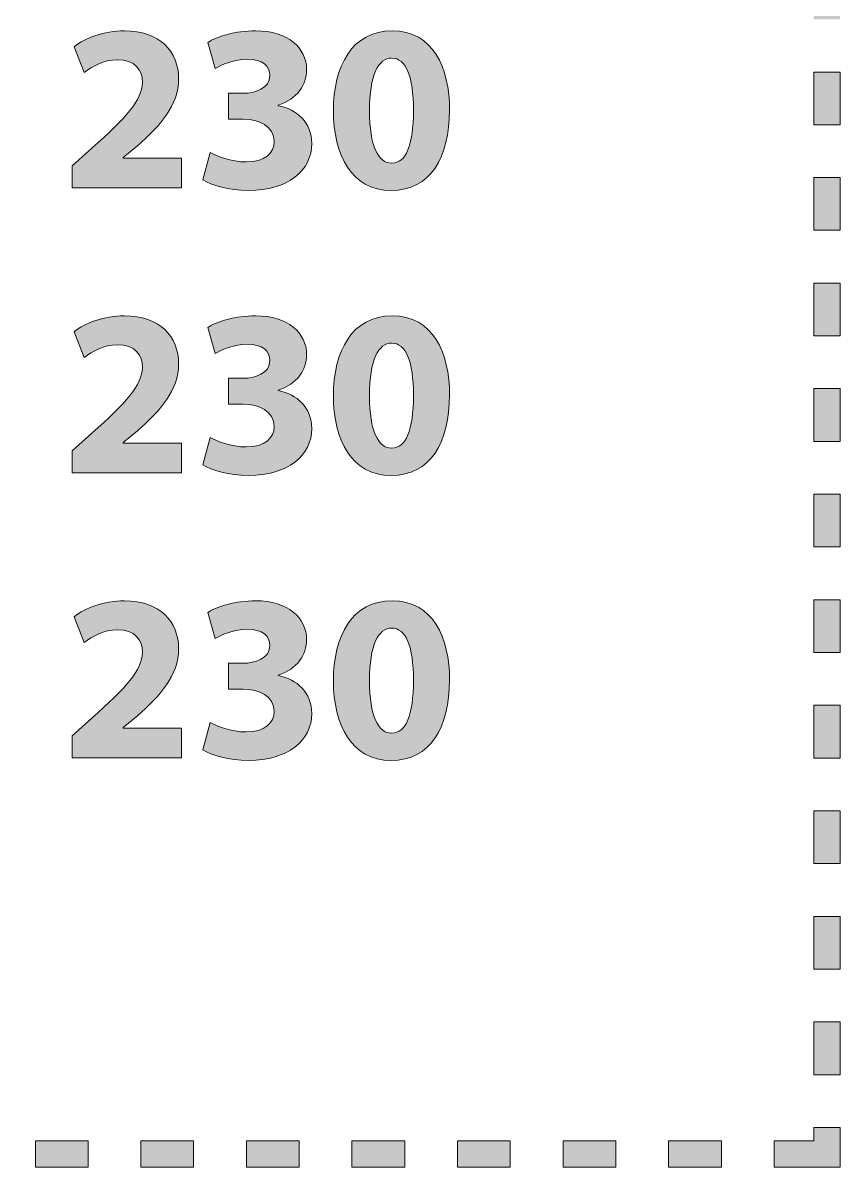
# Model space of a CAD drawing. Header units: inches. Extents: x 0 to 395, y 0 to 191.
# Drawn here: x 298.62 to 320.47, y -0.21 to 30.39 of the extents above; entities that cross this region are included whole.
import ezdxf

# ---------------------------------------------------------------- set-up
doc = ezdxf.new("R2010")
doc.units = ezdxf.units.IN
doc.header["$MEASUREMENT"] = 0
doc.layers.add('Template', color=7, linetype='Continuous')

# ---------------------------------------------------------------- blocks, each defined once
blk = doc.blocks.new('block 30')
at = {"layer": 'Template', "true_color": 0xf6921e}
h = blk.add_hatch(color=30, dxfattribs=at)
h.dxf.hatch_style = 2
edge = h.paths.add_edge_path()
edge.add_spline(control_points=[(299.934, 25.978), (299.934, 25.978), (299.934, 26.562), (299.934, 26.562), (299.934, 26.562), (300.461, 27.038), (300.461, 27.038), (301.37, 27.852), (301.808, 28.315), (301.814, 28.798), (301.814, 29.134), (301.617, 29.401), (301.141, 29.401), (300.785, 29.401), (300.474, 29.224), (300.258, 29.065), (300.258, 29.065), (299.985, 29.751), (299.985, 29.751), (300.29, 29.986), (300.779, 30.176), (301.331, 30.176), (302.272, 30.176), (302.78, 29.63), (302.78, 28.887), (302.78, 28.188), (302.284, 27.636), (301.681, 27.102), (301.681, 27.102), (301.3, 26.785), (301.3, 26.785), (301.3, 26.785), (301.3, 26.772), (301.3, 26.772), (301.3, 26.772), (302.862, 26.772), (302.862, 26.772), (302.862, 26.772), (302.862, 25.978), (302.862, 25.978), (302.862, 25.978), (299.934, 25.978), (299.934, 25.978)], knot_values=[0, 0, 0, 0, 1, 1, 1, 2, 2, 2, 3, 3, 3, 4, 4, 4, 5, 5, 5, 6, 6, 6, 7, 7, 7, 8, 8, 8, 9, 9, 9, 10, 10, 10, 11, 11, 11, 12, 12, 12, 13, 13, 13, 14, 14, 14, 14], degree=3, periodic=1)
h = blk.add_hatch(color=30, dxfattribs=at)
h.dxf.hatch_style = 2
edge = h.paths.add_edge_path()
edge.add_spline(control_points=[(303.623, 26.924), (303.795, 26.829), (304.189, 26.67), (304.583, 26.67), (305.085, 26.67), (305.338, 26.911), (305.338, 27.216), (305.338, 27.629), (304.932, 27.813), (304.506, 27.813), (304.506, 27.813), (304.113, 27.813), (304.113, 27.813), (304.113, 27.813), (304.113, 28.506), (304.113, 28.506), (304.113, 28.506), (304.494, 28.506), (304.494, 28.506), (304.818, 28.506), (305.224, 28.633), (305.224, 28.982), (305.224, 29.23), (305.027, 29.414), (304.614, 29.414), (304.278, 29.414), (303.922, 29.268), (303.757, 29.167), (303.757, 29.167), (303.56, 29.865), (303.56, 29.865), (303.808, 30.024), (304.297, 30.176), (304.837, 30.176), (305.713, 30.176), (306.202, 29.713), (306.202, 29.147), (306.202, 28.709), (305.955, 28.36), (305.447, 28.188), (305.447, 28.188), (305.447, 28.175), (305.447, 28.175), (305.942, 28.086), (306.342, 27.712), (306.342, 27.166), (306.342, 26.441), (305.701, 25.908), (304.653, 25.908), (304.119, 25.908), (303.668, 26.048), (303.427, 26.194), (303.427, 26.194), (303.623, 26.924), (303.623, 26.924)], knot_values=[0, 0, 0, 0, 1, 1, 1, 2, 2, 2, 3, 3, 3, 4, 4, 4, 5, 5, 5, 6, 6, 6, 7, 7, 7, 8, 8, 8, 9, 9, 9, 10, 10, 10, 11, 11, 11, 12, 12, 12, 13, 13, 13, 14, 14, 14, 15, 15, 15, 16, 16, 16, 17, 17, 17, 18, 18, 18, 18], degree=3, periodic=1)
h = blk.add_hatch(color=30, dxfattribs=at)
h.dxf.hatch_style = 2
edge = h.paths.add_edge_path()
edge.add_spline(control_points=[(310.025, 28.061), (310.025, 26.791), (309.511, 25.908), (308.463, 25.908), (307.396, 25.908), (306.926, 26.867), (306.919, 28.036), (306.919, 29.236), (307.421, 30.176), (308.488, 30.176), (309.587, 30.176), (310.025, 29.192), (310.025, 28.061)], knot_values=[0, 0, 0, 0, 1, 1, 1, 2, 2, 2, 3, 3, 3, 4, 4, 4, 4], degree=3, periodic=1)
edge = h.paths.add_edge_path()
edge.add_spline(control_points=[(307.885, 28.036), (307.885, 27.089), (308.113, 26.638), (308.482, 26.638), (308.857, 26.638), (309.06, 27.108), (309.06, 28.049), (309.06, 28.963), (308.863, 29.446), (308.476, 29.446), (308.126, 29.446), (307.885, 29.001), (307.885, 28.036)], knot_values=[0, 0, 0, 0, 1, 1, 1, 2, 2, 2, 3, 3, 3, 4, 4, 4, 4], degree=3, periodic=1)
h = blk.add_hatch(color=30, dxfattribs=at)
h.dxf.hatch_style = 2
edge = h.paths.add_edge_path()
edge.add_spline(control_points=[(299.934, 18.358), (299.934, 18.358), (299.934, 18.942), (299.934, 18.942), (299.934, 18.942), (300.461, 19.419), (300.461, 19.419), (301.37, 20.232), (301.808, 20.695), (301.814, 21.178), (301.814, 21.515), (301.617, 21.782), (301.141, 21.782), (300.785, 21.782), (300.474, 21.604), (300.258, 21.445), (300.258, 21.445), (299.985, 22.131), (299.985, 22.131), (300.29, 22.366), (300.779, 22.556), (301.331, 22.556), (302.272, 22.556), (302.78, 22.01), (302.78, 21.267), (302.78, 20.568), (302.284, 20.016), (301.681, 19.482), (301.681, 19.482), (301.3, 19.165), (301.3, 19.165), (301.3, 19.165), (301.3, 19.152), (301.3, 19.152), (301.3, 19.152), (302.862, 19.152), (302.862, 19.152), (302.862, 19.152), (302.862, 18.358), (302.862, 18.358), (302.862, 18.358), (299.934, 18.358), (299.934, 18.358)], knot_values=[0, 0, 0, 0, 1, 1, 1, 2, 2, 2, 3, 3, 3, 4, 4, 4, 5, 5, 5, 6, 6, 6, 7, 7, 7, 8, 8, 8, 9, 9, 9, 10, 10, 10, 11, 11, 11, 12, 12, 12, 13, 13, 13, 14, 14, 14, 14], degree=3, periodic=1)
h = blk.add_hatch(color=30, dxfattribs=at)
h.dxf.hatch_style = 2
edge = h.paths.add_edge_path()
edge.add_spline(control_points=[(303.623, 19.304), (303.795, 19.209), (304.189, 19.05), (304.583, 19.05), (305.085, 19.05), (305.338, 19.292), (305.338, 19.596), (305.338, 20.009), (304.932, 20.193), (304.506, 20.193), (304.506, 20.193), (304.113, 20.193), (304.113, 20.193), (304.113, 20.193), (304.113, 20.886), (304.113, 20.886), (304.113, 20.886), (304.494, 20.886), (304.494, 20.886), (304.818, 20.886), (305.224, 21.013), (305.224, 21.362), (305.224, 21.61), (305.027, 21.794), (304.614, 21.794), (304.278, 21.794), (303.922, 21.648), (303.757, 21.547), (303.757, 21.547), (303.56, 22.245), (303.56, 22.245), (303.808, 22.404), (304.297, 22.556), (304.837, 22.556), (305.713, 22.556), (306.202, 22.093), (306.202, 21.527), (306.202, 21.089), (305.955, 20.74), (305.447, 20.568), (305.447, 20.568), (305.447, 20.556), (305.447, 20.556), (305.942, 20.467), (306.342, 20.092), (306.342, 19.546), (306.342, 18.822), (305.701, 18.288), (304.653, 18.288), (304.119, 18.288), (303.668, 18.428), (303.427, 18.574), (303.427, 18.574), (303.623, 19.304), (303.623, 19.304)], knot_values=[0, 0, 0, 0, 1, 1, 1, 2, 2, 2, 3, 3, 3, 4, 4, 4, 5, 5, 5, 6, 6, 6, 7, 7, 7, 8, 8, 8, 9, 9, 9, 10, 10, 10, 11, 11, 11, 12, 12, 12, 13, 13, 13, 14, 14, 14, 15, 15, 15, 16, 16, 16, 17, 17, 17, 18, 18, 18, 18], degree=3, periodic=1)
h = blk.add_hatch(color=30, dxfattribs=at)
h.dxf.hatch_style = 2
edge = h.paths.add_edge_path()
edge.add_spline(control_points=[(310.025, 20.441), (310.025, 19.171), (309.511, 18.288), (308.463, 18.288), (307.396, 18.288), (306.926, 19.247), (306.919, 20.416), (306.919, 21.616), (307.421, 22.556), (308.488, 22.556), (309.587, 22.556), (310.025, 21.572), (310.025, 20.441)], knot_values=[0, 0, 0, 0, 1, 1, 1, 2, 2, 2, 3, 3, 3, 4, 4, 4, 4], degree=3, periodic=1)
edge = h.paths.add_edge_path()
edge.add_spline(control_points=[(307.885, 20.416), (307.885, 19.47), (308.113, 19.018), (308.482, 19.018), (308.857, 19.018), (309.06, 19.489), (309.06, 20.429), (309.06, 21.343), (308.863, 21.826), (308.476, 21.826), (308.126, 21.826), (307.885, 21.381), (307.885, 20.416)], knot_values=[0, 0, 0, 0, 1, 1, 1, 2, 2, 2, 3, 3, 3, 4, 4, 4, 4], degree=3, periodic=1)
h = blk.add_hatch(color=30, dxfattribs=at)
h.dxf.hatch_style = 2
edge = h.paths.add_edge_path()
edge.add_spline(control_points=[(299.934, 10.738), (299.934, 10.738), (299.934, 11.322), (299.934, 11.322), (299.934, 11.322), (300.461, 11.799), (300.461, 11.799), (301.37, 12.612), (301.808, 13.076), (301.814, 13.558), (301.814, 13.895), (301.617, 14.162), (301.141, 14.162), (300.785, 14.162), (300.474, 13.984), (300.258, 13.825), (300.258, 13.825), (299.985, 14.511), (299.985, 14.511), (300.29, 14.746), (300.779, 14.937), (301.331, 14.937), (302.272, 14.937), (302.78, 14.391), (302.78, 13.647), (302.78, 12.948), (302.284, 12.396), (301.681, 11.862), (301.681, 11.862), (301.3, 11.545), (301.3, 11.545), (301.3, 11.545), (301.3, 11.532), (301.3, 11.532), (301.3, 11.532), (302.862, 11.532), (302.862, 11.532), (302.862, 11.532), (302.862, 10.738), (302.862, 10.738), (302.862, 10.738), (299.934, 10.738), (299.934, 10.738)], knot_values=[0, 0, 0, 0, 1, 1, 1, 2, 2, 2, 3, 3, 3, 4, 4, 4, 5, 5, 5, 6, 6, 6, 7, 7, 7, 8, 8, 8, 9, 9, 9, 10, 10, 10, 11, 11, 11, 12, 12, 12, 13, 13, 13, 14, 14, 14, 14], degree=3, periodic=1)
h = blk.add_hatch(color=30, dxfattribs=at)
h.dxf.hatch_style = 2
edge = h.paths.add_edge_path()
edge.add_spline(control_points=[(303.623, 11.684), (303.795, 11.589), (304.189, 11.43), (304.583, 11.43), (305.085, 11.43), (305.338, 11.672), (305.338, 11.977), (305.338, 12.39), (304.932, 12.574), (304.506, 12.574), (304.506, 12.574), (304.113, 12.574), (304.113, 12.574), (304.113, 12.574), (304.113, 13.266), (304.113, 13.266), (304.113, 13.266), (304.494, 13.266), (304.494, 13.266), (304.818, 13.266), (305.224, 13.393), (305.224, 13.742), (305.224, 13.99), (305.027, 14.175), (304.614, 14.175), (304.278, 14.175), (303.922, 14.028), (303.757, 13.927), (303.757, 13.927), (303.56, 14.625), (303.56, 14.625), (303.808, 14.784), (304.297, 14.937), (304.837, 14.937), (305.713, 14.937), (306.202, 14.473), (306.202, 13.908), (306.202, 13.469), (305.955, 13.12), (305.447, 12.948), (305.447, 12.948), (305.447, 12.936), (305.447, 12.936), (305.942, 12.847), (306.342, 12.472), (306.342, 11.926), (306.342, 11.202), (305.701, 10.668), (304.653, 10.668), (304.119, 10.668), (303.668, 10.808), (303.427, 10.954), (303.427, 10.954), (303.623, 11.684), (303.623, 11.684)], knot_values=[0, 0, 0, 0, 1, 1, 1, 2, 2, 2, 3, 3, 3, 4, 4, 4, 5, 5, 5, 6, 6, 6, 7, 7, 7, 8, 8, 8, 9, 9, 9, 10, 10, 10, 11, 11, 11, 12, 12, 12, 13, 13, 13, 14, 14, 14, 15, 15, 15, 16, 16, 16, 17, 17, 17, 18, 18, 18, 18], degree=3, periodic=1)
h = blk.add_hatch(color=30, dxfattribs=at)
h.dxf.hatch_style = 2
edge = h.paths.add_edge_path()
edge.add_spline(control_points=[(310.025, 12.821), (310.025, 11.551), (309.511, 10.668), (308.463, 10.668), (307.396, 10.668), (306.926, 11.627), (306.919, 12.796), (306.919, 13.996), (307.421, 14.937), (308.488, 14.937), (309.587, 14.937), (310.025, 13.952), (310.025, 12.821)], knot_values=[0, 0, 0, 0, 1, 1, 1, 2, 2, 2, 3, 3, 3, 4, 4, 4, 4], degree=3, periodic=1)
edge = h.paths.add_edge_path()
edge.add_spline(control_points=[(307.885, 12.796), (307.885, 11.85), (308.113, 11.398), (308.482, 11.398), (308.857, 11.398), (309.06, 11.869), (309.06, 12.809), (309.06, 13.724), (308.863, 14.206), (308.476, 14.206), (308.126, 14.206), (307.885, 13.761), (307.885, 12.796)], knot_values=[0, 0, 0, 0, 1, 1, 1, 2, 2, 2, 3, 3, 3, 4, 4, 4, 4], degree=3, periodic=1)
at = {"layer": 'Template', "lineweight": 0}
for points, knots in [([(299.934, 25.978), (299.934, 25.978), (299.934, 26.562), (299.934, 26.562), (299.934, 26.562), (300.461, 27.038), (300.461, 27.038), (301.37, 27.852), (301.808, 28.315), (301.814, 28.798), (301.814, 29.134), (301.617, 29.401), (301.141, 29.401), (300.785, 29.401), (300.474, 29.224), (300.258, 29.065), (300.258, 29.065), (299.985, 29.751), (299.985, 29.751), (300.29, 29.986), (300.779, 30.176), (301.331, 30.176), (302.272, 30.176), (302.78, 29.63), (302.78, 28.887), (302.78, 28.188), (302.284, 27.636), (301.681, 27.102), (301.681, 27.102), (301.3, 26.785), (301.3, 26.785), (301.3, 26.785), (301.3, 26.772), (301.3, 26.772), (301.3, 26.772), (302.862, 26.772), (302.862, 26.772), (302.862, 26.772), (302.862, 25.978), (302.862, 25.978), (302.862, 25.978), (299.934, 25.978), (299.934, 25.978)], [0, 0, 0, 0, 1, 1, 1, 2, 2, 2, 3, 3, 3, 4, 4, 4, 5, 5, 5, 6, 6, 6, 7, 7, 7, 8, 8, 8, 9, 9, 9, 10, 10, 10, 11, 11, 11, 12, 12, 12, 13, 13, 13, 14, 14, 14, 14]), ([(303.623, 26.924), (303.795, 26.829), (304.189, 26.67), (304.583, 26.67), (305.085, 26.67), (305.338, 26.911), (305.338, 27.216), (305.338, 27.629), (304.932, 27.813), (304.506, 27.813), (304.506, 27.813), (304.113, 27.813), (304.113, 27.813), (304.113, 27.813), (304.113, 28.506), (304.113, 28.506), (304.113, 28.506), (304.494, 28.506), (304.494, 28.506), (304.818, 28.506), (305.224, 28.633), (305.224, 28.982), (305.224, 29.23), (305.027, 29.414), (304.614, 29.414), (304.278, 29.414), (303.922, 29.268), (303.757, 29.167), (303.757, 29.167), (303.56, 29.865), (303.56, 29.865), (303.808, 30.024), (304.297, 30.176), (304.837, 30.176), (305.713, 30.176), (306.202, 29.713), (306.202, 29.147), (306.202, 28.709), (305.955, 28.36), (305.447, 28.188), (305.447, 28.188), (305.447, 28.175), (305.447, 28.175), (305.942, 28.086), (306.342, 27.712), (306.342, 27.166), (306.342, 26.441), (305.701, 25.908), (304.653, 25.908), (304.119, 25.908), (303.668, 26.048), (303.427, 26.194), (303.427, 26.194), (303.623, 26.924), (303.623, 26.924)], [0, 0, 0, 0, 1, 1, 1, 2, 2, 2, 3, 3, 3, 4, 4, 4, 5, 5, 5, 6, 6, 6, 7, 7, 7, 8, 8, 8, 9, 9, 9, 10, 10, 10, 11, 11, 11, 12, 12, 12, 13, 13, 13, 14, 14, 14, 15, 15, 15, 16, 16, 16, 17, 17, 17, 18, 18, 18, 18]), ([(310.025, 28.061), (310.025, 26.791), (309.511, 25.908), (308.463, 25.908), (307.396, 25.908), (306.926, 26.867), (306.919, 28.036), (306.919, 29.236), (307.421, 30.176), (308.488, 30.176), (309.587, 30.176), (310.025, 29.192), (310.025, 28.061)], [0, 0, 0, 0, 1, 1, 1, 2, 2, 2, 3, 3, 3, 4, 4, 4, 4]), ([(307.885, 28.036), (307.885, 27.089), (308.113, 26.638), (308.482, 26.638), (308.857, 26.638), (309.06, 27.108), (309.06, 28.049), (309.06, 28.963), (308.863, 29.446), (308.476, 29.446), (308.126, 29.446), (307.885, 29.001), (307.885, 28.036)], [0, 0, 0, 0, 1, 1, 1, 2, 2, 2, 3, 3, 3, 4, 4, 4, 4]), ([(299.934, 18.358), (299.934, 18.358), (299.934, 18.942), (299.934, 18.942), (299.934, 18.942), (300.461, 19.419), (300.461, 19.419), (301.37, 20.232), (301.808, 20.695), (301.814, 21.178), (301.814, 21.515), (301.617, 21.782), (301.141, 21.782), (300.785, 21.782), (300.474, 21.604), (300.258, 21.445), (300.258, 21.445), (299.985, 22.131), (299.985, 22.131), (300.29, 22.366), (300.779, 22.556), (301.331, 22.556), (302.272, 22.556), (302.78, 22.01), (302.78, 21.267), (302.78, 20.568), (302.284, 20.016), (301.681, 19.482), (301.681, 19.482), (301.3, 19.165), (301.3, 19.165), (301.3, 19.165), (301.3, 19.152), (301.3, 19.152), (301.3, 19.152), (302.862, 19.152), (302.862, 19.152), (302.862, 19.152), (302.862, 18.358), (302.862, 18.358), (302.862, 18.358), (299.934, 18.358), (299.934, 18.358)], [0, 0, 0, 0, 1, 1, 1, 2, 2, 2, 3, 3, 3, 4, 4, 4, 5, 5, 5, 6, 6, 6, 7, 7, 7, 8, 8, 8, 9, 9, 9, 10, 10, 10, 11, 11, 11, 12, 12, 12, 13, 13, 13, 14, 14, 14, 14]), ([(303.623, 19.304), (303.795, 19.209), (304.189, 19.05), (304.583, 19.05), (305.085, 19.05), (305.338, 19.292), (305.338, 19.596), (305.338, 20.009), (304.932, 20.193), (304.506, 20.193), (304.506, 20.193), (304.113, 20.193), (304.113, 20.193), (304.113, 20.193), (304.113, 20.886), (304.113, 20.886), (304.113, 20.886), (304.494, 20.886), (304.494, 20.886), (304.818, 20.886), (305.224, 21.013), (305.224, 21.362), (305.224, 21.61), (305.027, 21.794), (304.614, 21.794), (304.278, 21.794), (303.922, 21.648), (303.757, 21.547), (303.757, 21.547), (303.56, 22.245), (303.56, 22.245), (303.808, 22.404), (304.297, 22.556), (304.837, 22.556), (305.713, 22.556), (306.202, 22.093), (306.202, 21.527), (306.202, 21.089), (305.955, 20.74), (305.447, 20.568), (305.447, 20.568), (305.447, 20.556), (305.447, 20.556), (305.942, 20.467), (306.342, 20.092), (306.342, 19.546), (306.342, 18.822), (305.701, 18.288), (304.653, 18.288), (304.119, 18.288), (303.668, 18.428), (303.427, 18.574), (303.427, 18.574), (303.623, 19.304), (303.623, 19.304)], [0, 0, 0, 0, 1, 1, 1, 2, 2, 2, 3, 3, 3, 4, 4, 4, 5, 5, 5, 6, 6, 6, 7, 7, 7, 8, 8, 8, 9, 9, 9, 10, 10, 10, 11, 11, 11, 12, 12, 12, 13, 13, 13, 14, 14, 14, 15, 15, 15, 16, 16, 16, 17, 17, 17, 18, 18, 18, 18]), ([(310.025, 20.441), (310.025, 19.171), (309.511, 18.288), (308.463, 18.288), (307.396, 18.288), (306.926, 19.247), (306.919, 20.416), (306.919, 21.616), (307.421, 22.556), (308.488, 22.556), (309.587, 22.556), (310.025, 21.572), (310.025, 20.441)], [0, 0, 0, 0, 1, 1, 1, 2, 2, 2, 3, 3, 3, 4, 4, 4, 4]), ([(307.885, 20.416), (307.885, 19.47), (308.113, 19.018), (308.482, 19.018), (308.857, 19.018), (309.06, 19.489), (309.06, 20.429), (309.06, 21.343), (308.863, 21.826), (308.476, 21.826), (308.126, 21.826), (307.885, 21.381), (307.885, 20.416)], [0, 0, 0, 0, 1, 1, 1, 2, 2, 2, 3, 3, 3, 4, 4, 4, 4]), ([(299.934, 10.738), (299.934, 10.738), (299.934, 11.322), (299.934, 11.322), (299.934, 11.322), (300.461, 11.799), (300.461, 11.799), (301.37, 12.612), (301.808, 13.076), (301.814, 13.558), (301.814, 13.895), (301.617, 14.162), (301.141, 14.162), (300.785, 14.162), (300.474, 13.984), (300.258, 13.825), (300.258, 13.825), (299.985, 14.511), (299.985, 14.511), (300.29, 14.746), (300.779, 14.937), (301.331, 14.937), (302.272, 14.937), (302.78, 14.391), (302.78, 13.647), (302.78, 12.948), (302.284, 12.396), (301.681, 11.862), (301.681, 11.862), (301.3, 11.545), (301.3, 11.545), (301.3, 11.545), (301.3, 11.532), (301.3, 11.532), (301.3, 11.532), (302.862, 11.532), (302.862, 11.532), (302.862, 11.532), (302.862, 10.738), (302.862, 10.738), (302.862, 10.738), (299.934, 10.738), (299.934, 10.738)], [0, 0, 0, 0, 1, 1, 1, 2, 2, 2, 3, 3, 3, 4, 4, 4, 5, 5, 5, 6, 6, 6, 7, 7, 7, 8, 8, 8, 9, 9, 9, 10, 10, 10, 11, 11, 11, 12, 12, 12, 13, 13, 13, 14, 14, 14, 14]), ([(303.623, 11.684), (303.795, 11.589), (304.189, 11.43), (304.583, 11.43), (305.085, 11.43), (305.338, 11.672), (305.338, 11.977), (305.338, 12.39), (304.932, 12.574), (304.506, 12.574), (304.506, 12.574), (304.113, 12.574), (304.113, 12.574), (304.113, 12.574), (304.113, 13.266), (304.113, 13.266), (304.113, 13.266), (304.494, 13.266), (304.494, 13.266), (304.818, 13.266), (305.224, 13.393), (305.224, 13.742), (305.224, 13.99), (305.027, 14.175), (304.614, 14.175), (304.278, 14.175), (303.922, 14.028), (303.757, 13.927), (303.757, 13.927), (303.56, 14.625), (303.56, 14.625), (303.808, 14.784), (304.297, 14.937), (304.837, 14.937), (305.713, 14.937), (306.202, 14.473), (306.202, 13.908), (306.202, 13.469), (305.955, 13.12), (305.447, 12.948), (305.447, 12.948), (305.447, 12.936), (305.447, 12.936), (305.942, 12.847), (306.342, 12.472), (306.342, 11.926), (306.342, 11.202), (305.701, 10.668), (304.653, 10.668), (304.119, 10.668), (303.668, 10.808), (303.427, 10.954), (303.427, 10.954), (303.623, 11.684), (303.623, 11.684)], [0, 0, 0, 0, 1, 1, 1, 2, 2, 2, 3, 3, 3, 4, 4, 4, 5, 5, 5, 6, 6, 6, 7, 7, 7, 8, 8, 8, 9, 9, 9, 10, 10, 10, 11, 11, 11, 12, 12, 12, 13, 13, 13, 14, 14, 14, 15, 15, 15, 16, 16, 16, 17, 17, 17, 18, 18, 18, 18]), ([(310.025, 12.821), (310.025, 11.551), (309.511, 10.668), (308.463, 10.668), (307.396, 10.668), (306.926, 11.627), (306.919, 12.796), (306.919, 13.996), (307.421, 14.937), (308.488, 14.937), (309.587, 14.937), (310.025, 13.952), (310.025, 12.821)], [0, 0, 0, 0, 1, 1, 1, 2, 2, 2, 3, 3, 3, 4, 4, 4, 4]), ([(307.885, 12.796), (307.885, 11.85), (308.113, 11.398), (308.482, 11.398), (308.857, 11.398), (309.06, 11.869), (309.06, 12.809), (309.06, 13.724), (308.863, 14.206), (308.476, 14.206), (308.126, 14.206), (307.885, 13.761), (307.885, 12.796)], [0, 0, 0, 0, 1, 1, 1, 2, 2, 2, 3, 3, 3, 4, 4, 4, 4])]:
    blk.add_open_spline(points, degree=3, knots=knots, dxfattribs=at)
blk = doc.blocks.new('block 9')
at = {"layer": 'Template'}
blk.add_blockref('block 30', (0, 0), dxfattribs=at)
blk = doc.blocks.new('block 33')
at = {"layer": 'Template', "true_color": 0xf6921e}
h = blk.add_hatch(color=30, dxfattribs=at)
h.dxf.hatch_style = 2
h.paths.add_polyline_path([(320.469, -0.205), (318.705, -0.205), (318.705, 0.5), (319.764, 0.5), (319.764, 0.853), (320.469, 0.853)])
h.paths.add_polyline_path([(317.294, -0.205), (315.883, -0.205), (315.883, 0.5), (317.294, 0.5)])
h.paths.add_polyline_path([(314.472, -0.205), (313.061, -0.205), (313.061, 0.5), (314.472, 0.5)])
h.paths.add_polyline_path([(311.65, -0.205), (310.239, -0.205), (310.239, 0.5), (311.65, 0.5)])
h.paths.add_polyline_path([(308.828, -0.205), (307.417, -0.205), (307.417, 0.5), (308.828, 0.5)])
h.paths.add_polyline_path([(306.005, -0.205), (304.594, -0.205), (304.594, 0.5), (306.005, 0.5)])
h.paths.add_polyline_path([(303.183, -0.205), (301.772, -0.205), (301.772, 0.5), (303.183, 0.5)])
h.paths.add_polyline_path([(300.361, -0.205), (298.95, -0.205), (298.95, 0.5), (300.361, 0.5)])
h.paths.add_polyline_path([(297.539, -0.205), (296.128, -0.205), (296.128, 0.5), (297.539, 0.5)])
h.paths.add_polyline_path([(294.717, -0.205), (293.305, -0.205), (293.305, 0.5), (294.717, 0.5)])
h.paths.add_polyline_path([(291.894, -0.205), (290.483, -0.205), (290.483, 0.5), (291.894, 0.5)])
h.paths.add_polyline_path([(289.072, -0.205), (287.661, -0.205), (287.661, 0.5), (289.072, 0.5)])
h.paths.add_polyline_path([(286.25, -0.205), (284.839, -0.205), (284.839, 0.5), (286.25, 0.5)])
h.paths.add_polyline_path([(283.428, -0.205), (282.017, -0.205), (282.017, 0.5), (283.428, 0.5)])
h.paths.add_polyline_path([(280.605, -0.205), (279.194, -0.205), (279.194, 0.5), (280.605, 0.5)])
h.paths.add_polyline_path([(277.783, -0.205), (276.372, -0.205), (276.372, 0.5), (277.783, 0.5)])
h.paths.add_polyline_path([(274.961, -0.205), (273.55, -0.205), (273.55, 0.5), (274.961, 0.5)])
h.paths.add_polyline_path([(272.139, -0.205), (270.728, -0.205), (270.728, 0.5), (272.139, 0.5)])
h.paths.add_polyline_path([(269.317, -0.205), (267.905, -0.205), (267.905, 0.5), (269.317, 0.5)])
h.paths.add_polyline_path([(266.494, -0.205), (265.083, -0.205), (265.083, 0.5), (266.494, 0.5)])
h.paths.add_polyline_path([(263.672, -0.205), (262.261, -0.205), (262.261, 0.5), (263.672, 0.5)])
h.paths.add_polyline_path([(260.85, -0.205), (259.439, -0.205), (259.439, 0.5), (260.85, 0.5)])
h.paths.add_polyline_path([(258.028, -0.205), (256.617, -0.205), (256.617, 0.5), (258.028, 0.5)])
h.paths.add_polyline_path([(255.205, -0.205), (253.794, -0.205), (253.794, 0.5), (255.205, 0.5)])
h.paths.add_polyline_path([(252.383, -0.205), (250.972, -0.205), (250.972, 0.5), (252.383, 0.5)])
h.paths.add_polyline_path([(249.561, -0.205), (248.15, -0.205), (248.15, 0.5), (249.561, 0.5)])
h.paths.add_polyline_path([(246.739, -0.205), (245.328, -0.205), (245.328, 0.5), (246.739, 0.5)])
h.paths.add_polyline_path([(243.917, -0.205), (242.505, -0.205), (242.505, 0.5), (243.917, 0.5)])
h.paths.add_polyline_path([(241.094, -0.205), (239.683, -0.205), (239.683, 0.5), (241.094, 0.5)])
h.paths.add_polyline_path([(238.272, -0.205), (236.861, -0.205), (236.861, 0.5), (238.272, 0.5)])
h.paths.add_polyline_path([(235.45, -0.205), (234.039, -0.205), (234.039, 0.5), (235.45, 0.5)])
h.paths.add_polyline_path([(232.628, -0.205), (231.217, -0.205), (231.217, 0.5), (232.628, 0.5)])
h.paths.add_polyline_path([(229.805, -0.205), (228.394, -0.205), (228.394, 0.5), (229.805, 0.5)])
h.paths.add_polyline_path([(226.983, -0.205), (225.572, -0.205), (225.572, 0.5), (226.983, 0.5)])
h.paths.add_polyline_path([(224.161, -0.205), (222.75, -0.205), (222.75, 0.5), (224.161, 0.5)])
h.paths.add_polyline_path([(221.339, -0.205), (219.928, -0.205), (219.928, 0.5), (221.339, 0.5)])
h.paths.add_polyline_path([(218.517, -0.205), (217.105, -0.205), (217.105, 0.5), (218.517, 0.5)])
h.paths.add_polyline_path([(215.694, -0.205), (214.283, -0.205), (214.283, 0.5), (215.694, 0.5)])
h.paths.add_polyline_path([(212.872, -0.205), (211.461, -0.205), (211.461, 0.5), (212.872, 0.5)])
h.paths.add_polyline_path([(210.05, -0.205), (208.639, -0.205), (208.639, 0.5), (210.05, 0.5)])
h.paths.add_polyline_path([(207.228, -0.205), (205.817, -0.205), (205.817, 0.5), (207.228, 0.5)])
h.paths.add_polyline_path([(204.405, -0.205), (202.994, -0.205), (202.994, 0.5), (204.405, 0.5)])
h.paths.add_polyline_path([(201.583, -0.205), (200.172, -0.205), (200.172, 0.5), (201.583, 0.5)])
h.paths.add_polyline_path([(198.761, -0.205), (197.703, -0.205), (197.703, 0.853), (198.408, 0.853), (198.408, 0.5), (198.761, 0.5)])
h.paths.add_polyline_path([(320.469, 2.264), (319.764, 2.264), (319.764, 3.675), (320.469, 3.675)])
h.paths.add_polyline_path([(198.408, 2.264), (197.703, 2.264), (197.703, 3.675), (198.408, 3.675)])
h.paths.add_polyline_path([(320.469, 5.086), (319.764, 5.086), (319.764, 6.497), (320.469, 6.497)])
h.paths.add_polyline_path([(198.408, 5.086), (197.703, 5.086), (197.703, 6.497), (198.408, 6.497)])
h.paths.add_polyline_path([(320.469, 7.909), (319.764, 7.909), (319.764, 9.32), (320.469, 9.32)])
h.paths.add_polyline_path([(198.408, 7.909), (197.703, 7.909), (197.703, 9.32), (198.408, 9.32)])
h.paths.add_polyline_path([(320.469, 10.731), (319.764, 10.731), (319.764, 12.142), (320.469, 12.142)])
h.paths.add_polyline_path([(198.408, 10.731), (197.703, 10.731), (197.703, 12.142), (198.408, 12.142)])
h.paths.add_polyline_path([(320.469, 13.553), (319.764, 13.553), (319.764, 14.964), (320.469, 14.964)])
h.paths.add_polyline_path([(198.408, 13.553), (197.703, 13.553), (197.703, 14.964), (198.408, 14.964)])
h.paths.add_polyline_path([(320.469, 16.375), (319.764, 16.375), (319.764, 17.786), (320.469, 17.786)])
h.paths.add_polyline_path([(198.408, 16.375), (197.703, 16.375), (197.703, 17.786), (198.408, 17.786)])
h.paths.add_polyline_path([(320.469, 19.197), (319.764, 19.197), (319.764, 20.609), (320.469, 20.609)])
h.paths.add_polyline_path([(198.408, 19.197), (197.703, 19.197), (197.703, 20.609), (198.408, 20.609)])
h.paths.add_polyline_path([(320.469, 22.02), (319.764, 22.02), (319.764, 23.431), (320.469, 23.431)])
h.paths.add_polyline_path([(198.408, 22.02), (197.703, 22.02), (197.703, 23.431), (198.408, 23.431)])
h.paths.add_polyline_path([(320.469, 24.842), (319.764, 24.842), (319.764, 26.253), (320.469, 26.253)])
h.paths.add_polyline_path([(198.408, 24.842), (197.703, 24.842), (197.703, 26.253), (198.408, 26.253)])
h.paths.add_polyline_path([(320.469, 27.664), (319.764, 27.664), (319.764, 29.075), (320.469, 29.075)])
h.paths.add_polyline_path([(198.408, 27.664), (197.703, 27.664), (197.703, 29.075), (198.408, 29.075)])
h.paths.add_polyline_path([(320.469, 30.486), (319.764, 30.486), (319.764, 31.897), (320.469, 31.897)])
h.paths.add_polyline_path([(198.408, 30.486), (197.703, 30.486), (197.703, 31.897), (198.408, 31.897)])
h.paths.add_polyline_path([(320.469, 33.309), (319.764, 33.309), (319.764, 34.72), (320.469, 34.72)])
h.paths.add_polyline_path([(198.408, 33.309), (197.703, 33.309), (197.703, 34.72), (198.408, 34.72)])
h.paths.add_polyline_path([(320.469, 36.131), (319.764, 36.131), (319.764, 37.542), (320.469, 37.542)])
h.paths.add_polyline_path([(198.408, 36.131), (197.703, 36.131), (197.703, 37.542), (198.408, 37.542)])
h.paths.add_polyline_path([(320.469, 38.953), (319.764, 38.953), (319.764, 40.364), (320.469, 40.364)])
h.paths.add_polyline_path([(198.408, 38.953), (197.703, 38.953), (197.703, 40.364), (198.408, 40.364)])
h.paths.add_polyline_path([(320.469, 41.775), (319.764, 41.775), (319.764, 43.186), (320.469, 43.186)])
h.paths.add_polyline_path([(198.408, 41.775), (197.703, 41.775), (197.703, 43.186), (198.408, 43.186)])
h.paths.add_polyline_path([(320.469, 44.597), (319.764, 44.597), (319.764, 46.009), (320.469, 46.009)])
h.paths.add_polyline_path([(198.408, 44.597), (197.703, 44.597), (197.703, 46.009), (198.408, 46.009)])
h.paths.add_polyline_path([(320.469, 47.42), (319.764, 47.42), (319.764, 48.831), (320.469, 48.831)])
h.paths.add_polyline_path([(198.408, 47.42), (197.703, 47.42), (197.703, 48.831), (198.408, 48.831)])
h.paths.add_polyline_path([(320.469, 50.242), (319.764, 50.242), (319.764, 51.653), (320.469, 51.653)])
h.paths.add_polyline_path([(198.408, 50.242), (197.703, 50.242), (197.703, 51.653), (198.408, 51.653)])
h.paths.add_polyline_path([(320.469, 53.064), (319.764, 53.064), (319.764, 54.475), (320.469, 54.475)])
h.paths.add_polyline_path([(198.408, 53.064), (197.703, 53.064), (197.703, 54.475), (198.408, 54.475)])
h.paths.add_polyline_path([(320.469, 55.886), (319.764, 55.886), (319.764, 57.297), (320.469, 57.297)])
h.paths.add_polyline_path([(198.408, 55.886), (197.703, 55.886), (197.703, 57.297), (198.408, 57.297)])
h.paths.add_polyline_path([(320.469, 58.709), (319.764, 58.709), (319.764, 60.12), (320.469, 60.12)])
h.paths.add_polyline_path([(198.408, 58.709), (197.703, 58.709), (197.703, 60.12), (198.408, 60.12)])
h.paths.add_polyline_path([(320.469, 61.531), (319.764, 61.531), (319.764, 62.942), (320.469, 62.942)])
h.paths.add_polyline_path([(198.408, 61.531), (197.703, 61.531), (197.703, 62.942), (198.408, 62.942)])
h.paths.add_polyline_path([(320.469, 64.353), (319.764, 64.353), (319.764, 65.764), (320.469, 65.764)])
h.paths.add_polyline_path([(198.408, 64.353), (197.703, 64.353), (197.703, 65.764), (198.408, 65.764)])
h.paths.add_polyline_path([(320.469, 67.175), (319.764, 67.175), (319.764, 68.586), (320.469, 68.586)])
h.paths.add_polyline_path([(198.408, 67.175), (197.703, 67.175), (197.703, 68.586), (198.408, 68.586)])
h.paths.add_polyline_path([(320.469, 69.997), (319.764, 69.997), (319.764, 71.409), (320.469, 71.409)])
h.paths.add_polyline_path([(198.408, 69.997), (197.703, 69.997), (197.703, 71.409), (198.408, 71.409)])
h.paths.add_polyline_path([(320.469, 72.82), (319.764, 72.82), (319.764, 74.231), (320.469, 74.231)])
h.paths.add_polyline_path([(198.408, 72.82), (197.703, 72.82), (197.703, 74.231), (198.408, 74.231)])
h.paths.add_polyline_path([(320.469, 75.642), (319.764, 75.642), (319.764, 77.053), (320.469, 77.053)])
h.paths.add_polyline_path([(198.408, 75.642), (197.703, 75.642), (197.703, 77.053), (198.408, 77.053)])
h.paths.add_polyline_path([(320.469, 78.464), (319.764, 78.464), (319.764, 79.875), (320.469, 79.875)])
h.paths.add_polyline_path([(198.408, 78.464), (197.703, 78.464), (197.703, 79.875), (198.408, 79.875)])
h.paths.add_polyline_path([(320.469, 81.286), (319.764, 81.286), (319.764, 82.697), (320.469, 82.697)])
h.paths.add_polyline_path([(198.408, 81.286), (197.703, 81.286), (197.703, 82.697), (198.408, 82.697)])
h.paths.add_polyline_path([(320.469, 84.109), (319.764, 84.109), (319.764, 85.52), (320.469, 85.52)])
h.paths.add_polyline_path([(198.408, 84.109), (197.703, 84.109), (197.703, 85.52), (198.408, 85.52)])
h.paths.add_polyline_path([(320.469, 86.931), (319.764, 86.931), (319.764, 88.342), (320.469, 88.342)])
h.paths.add_polyline_path([(198.408, 86.931), (197.703, 86.931), (197.703, 88.342), (198.408, 88.342)])
h.paths.add_polyline_path([(320.469, 89.753), (319.764, 89.753), (319.764, 91.164), (320.469, 91.164)])
h.paths.add_polyline_path([(198.408, 89.753), (197.703, 89.753), (197.703, 91.164), (198.408, 91.164)])
h.paths.add_polyline_path([(320.469, 92.575), (319.764, 92.575), (319.764, 93.986), (320.469, 93.986)])
h.paths.add_polyline_path([(198.408, 92.575), (197.703, 92.575), (197.703, 93.986), (198.408, 93.986)])
h.paths.add_polyline_path([(198.408, 95.397), (197.703, 95.397), (197.703, 96.809), (198.408, 96.809)])
h.paths.add_polyline_path([(320.469, 95.397), (319.764, 95.397), (319.764, 96.809), (320.469, 96.809)])
h.paths.add_polyline_path([(320.469, 98.22), (319.764, 98.22), (319.764, 99.631), (320.469, 99.631)])
h.paths.add_polyline_path([(198.408, 98.22), (197.703, 98.22), (197.703, 99.631), (198.408, 99.631)])
h.paths.add_polyline_path([(320.469, 101.042), (319.764, 101.042), (319.764, 102.453), (320.469, 102.453)])
h.paths.add_polyline_path([(198.408, 101.042), (197.703, 101.042), (197.703, 102.453), (198.408, 102.453)])
h.paths.add_polyline_path([(320.469, 103.864), (319.764, 103.864), (319.764, 105.275), (320.469, 105.275)])
h.paths.add_polyline_path([(198.408, 103.864), (197.703, 103.864), (197.703, 105.275), (198.408, 105.275)])
h.paths.add_polyline_path([(320.469, 106.686), (319.764, 106.686), (319.764, 108.097), (320.469, 108.097)])
h.paths.add_polyline_path([(198.408, 106.686), (197.703, 106.686), (197.703, 108.097), (198.408, 108.097)])
h.paths.add_polyline_path([(320.469, 109.509), (319.764, 109.509), (319.764, 110.92), (320.469, 110.92)])
h.paths.add_polyline_path([(198.408, 109.509), (197.703, 109.509), (197.703, 110.92), (198.408, 110.92)])
h.paths.add_polyline_path([(320.469, 112.331), (319.764, 112.331), (319.764, 113.742), (320.469, 113.742)])
h.paths.add_polyline_path([(198.408, 112.331), (197.703, 112.331), (197.703, 113.742), (198.408, 113.742)])
h.paths.add_polyline_path([(320.469, 115.153), (319.764, 115.153), (319.764, 116.564), (320.469, 116.564)])
h.paths.add_polyline_path([(198.408, 115.153), (197.703, 115.153), (197.703, 116.564), (198.408, 116.564)])
h.paths.add_polyline_path([(320.469, 117.975), (319.764, 117.975), (319.764, 119.386), (320.469, 119.386)])
h.paths.add_polyline_path([(198.408, 117.975), (197.703, 117.975), (197.703, 119.386), (198.408, 119.386)])
h.paths.add_polyline_path([(320.469, 120.797), (319.764, 120.797), (319.764, 122.209), (320.469, 122.209)])
h.paths.add_polyline_path([(198.408, 120.797), (197.703, 120.797), (197.703, 122.209), (198.408, 122.209)])
h.paths.add_polyline_path([(320.469, 123.62), (319.764, 123.62), (319.764, 125.031), (320.469, 125.031)])
h.paths.add_polyline_path([(198.408, 123.62), (197.703, 123.62), (197.703, 125.031), (198.408, 125.031)])
h.paths.add_polyline_path([(320.469, 126.442), (319.764, 126.442), (319.764, 127.853), (320.469, 127.853)])
h.paths.add_polyline_path([(198.408, 126.442), (197.703, 126.442), (197.703, 127.853), (198.408, 127.853)])
h.paths.add_polyline_path([(320.469, 129.264), (319.764, 129.264), (319.764, 130.675), (320.469, 130.675)])
h.paths.add_polyline_path([(198.408, 129.264), (197.703, 129.264), (197.703, 130.675), (198.408, 130.675)])
h.paths.add_polyline_path([(320.469, 132.086), (319.764, 132.086), (319.764, 133.497), (320.469, 133.497)])
h.paths.add_polyline_path([(198.408, 132.086), (197.703, 132.086), (197.703, 133.497), (198.408, 133.497)])
h.paths.add_polyline_path([(320.469, 134.909), (319.764, 134.909), (319.764, 136.32), (320.469, 136.32)])
h.paths.add_polyline_path([(198.408, 134.909), (197.703, 134.909), (197.703, 136.32), (198.408, 136.32)])
h.paths.add_polyline_path([(320.469, 137.731), (319.764, 137.731), (319.764, 139.142), (320.469, 139.142)])
h.paths.add_polyline_path([(198.408, 137.731), (197.703, 137.731), (197.703, 139.142), (198.408, 139.142)])
h.paths.add_polyline_path([(320.469, 140.553), (319.764, 140.553), (319.764, 141.964), (320.469, 141.964)])
h.paths.add_polyline_path([(198.408, 140.553), (197.703, 140.553), (197.703, 141.964), (198.408, 141.964)])
h.paths.add_polyline_path([(320.469, 143.375), (319.764, 143.375), (319.764, 144.786), (320.469, 144.786)])
h.paths.add_polyline_path([(198.408, 143.375), (197.703, 143.375), (197.703, 144.786), (198.408, 144.786)])
h.paths.add_polyline_path([(320.469, 146.197), (319.764, 146.197), (319.764, 147.609), (320.469, 147.609)])
h.paths.add_polyline_path([(198.408, 146.197), (197.703, 146.197), (197.703, 147.609), (198.408, 147.609)])
h.paths.add_polyline_path([(320.469, 149.02), (319.764, 149.02), (319.764, 150.431), (320.469, 150.431)])
h.paths.add_polyline_path([(198.408, 149.02), (197.703, 149.02), (197.703, 150.431), (198.408, 150.431)])
h.paths.add_polyline_path([(320.469, 151.842), (319.764, 151.842), (319.764, 153.253), (320.469, 153.253)])
h.paths.add_polyline_path([(198.408, 151.842), (197.703, 151.842), (197.703, 153.253), (198.408, 153.253)])
h.paths.add_polyline_path([(320.469, 154.664), (319.058, 154.664), (319.058, 155.37), (320.469, 155.37)])
h.paths.add_polyline_path([(317.647, 154.664), (316.236, 154.664), (316.236, 155.37), (317.647, 155.37)])
h.paths.add_polyline_path([(314.825, 154.664), (313.414, 154.664), (313.414, 155.37), (314.825, 155.37)])
h.paths.add_polyline_path([(312.003, 154.664), (310.592, 154.664), (310.592, 155.37), (312.003, 155.37)])
h.paths.add_polyline_path([(309.18, 154.664), (307.769, 154.664), (307.769, 155.37), (309.18, 155.37)])
h.paths.add_polyline_path([(306.358, 154.664), (304.947, 154.664), (304.947, 155.37), (306.358, 155.37)])
h.paths.add_polyline_path([(303.536, 154.664), (302.125, 154.664), (302.125, 155.37), (303.536, 155.37)])
h.paths.add_polyline_path([(300.714, 154.664), (299.303, 154.664), (299.303, 155.37), (300.714, 155.37)])
h.paths.add_polyline_path([(297.892, 154.664), (296.48, 154.664), (296.48, 155.37), (297.892, 155.37)])
h.paths.add_polyline_path([(295.069, 154.664), (293.658, 154.664), (293.658, 155.37), (295.069, 155.37)])
h.paths.add_polyline_path([(292.247, 154.664), (290.836, 154.664), (290.836, 155.37), (292.247, 155.37)])
h.paths.add_polyline_path([(289.425, 154.664), (288.014, 154.664), (288.014, 155.37), (289.425, 155.37)])
h.paths.add_polyline_path([(286.603, 154.664), (285.192, 154.664), (285.192, 155.37), (286.603, 155.37)])
h.paths.add_polyline_path([(283.78, 154.664), (282.369, 154.664), (282.369, 155.37), (283.78, 155.37)])
h.paths.add_polyline_path([(280.958, 154.664), (279.547, 154.664), (279.547, 155.37), (280.958, 155.37)])
h.paths.add_polyline_path([(278.136, 154.664), (276.725, 154.664), (276.725, 155.37), (278.136, 155.37)])
h.paths.add_polyline_path([(275.314, 154.664), (273.903, 154.664), (273.903, 155.37), (275.314, 155.37)])
h.paths.add_polyline_path([(272.492, 154.664), (271.08, 154.664), (271.08, 155.37), (272.492, 155.37)])
h.paths.add_polyline_path([(269.669, 154.664), (268.258, 154.664), (268.258, 155.37), (269.669, 155.37)])
h.paths.add_polyline_path([(266.847, 154.664), (265.436, 154.664), (265.436, 155.37), (266.847, 155.37)])
h.paths.add_polyline_path([(264.025, 154.664), (262.614, 154.664), (262.614, 155.37), (264.025, 155.37)])
h.paths.add_polyline_path([(261.203, 154.664), (259.792, 154.664), (259.792, 155.37), (261.203, 155.37)])
h.paths.add_polyline_path([(258.38, 154.664), (256.969, 154.664), (256.969, 155.37), (258.38, 155.37)])
h.paths.add_polyline_path([(255.558, 154.664), (254.147, 154.664), (254.147, 155.37), (255.558, 155.37)])
h.paths.add_polyline_path([(252.736, 154.664), (251.325, 154.664), (251.325, 155.37), (252.736, 155.37)])
h.paths.add_polyline_path([(249.914, 154.664), (248.503, 154.664), (248.503, 155.37), (249.914, 155.37)])
h.paths.add_polyline_path([(247.092, 154.664), (245.68, 154.664), (245.68, 155.37), (247.092, 155.37)])
h.paths.add_polyline_path([(244.269, 154.664), (242.858, 154.664), (242.858, 155.37), (244.269, 155.37)])
h.paths.add_polyline_path([(241.447, 154.664), (240.036, 154.664), (240.036, 155.37), (241.447, 155.37)])
h.paths.add_polyline_path([(238.625, 154.664), (237.214, 154.664), (237.214, 155.37), (238.625, 155.37)])
h.paths.add_polyline_path([(235.803, 154.664), (234.392, 154.664), (234.392, 155.37), (235.803, 155.37)])
h.paths.add_polyline_path([(232.98, 154.664), (231.569, 154.664), (231.569, 155.37), (232.98, 155.37)])
h.paths.add_polyline_path([(230.158, 154.664), (228.747, 154.664), (228.747, 155.37), (230.158, 155.37)])
h.paths.add_polyline_path([(227.336, 154.664), (225.925, 154.664), (225.925, 155.37), (227.336, 155.37)])
h.paths.add_polyline_path([(224.514, 154.664), (223.103, 154.664), (223.103, 155.37), (224.514, 155.37)])
h.paths.add_polyline_path([(221.692, 154.664), (220.28, 154.664), (220.28, 155.37), (221.692, 155.37)])
h.paths.add_polyline_path([(218.869, 154.664), (217.458, 154.664), (217.458, 155.37), (218.869, 155.37)])
h.paths.add_polyline_path([(216.047, 154.664), (214.636, 154.664), (214.636, 155.37), (216.047, 155.37)])
h.paths.add_polyline_path([(213.225, 154.664), (211.814, 154.664), (211.814, 155.37), (213.225, 155.37)])
h.paths.add_polyline_path([(210.403, 154.664), (208.992, 154.664), (208.992, 155.37), (210.403, 155.37)])
h.paths.add_polyline_path([(207.58, 154.664), (206.169, 154.664), (206.169, 155.37), (207.58, 155.37)])
h.paths.add_polyline_path([(204.758, 154.664), (203.347, 154.664), (203.347, 155.37), (204.758, 155.37)])
h.paths.add_polyline_path([(201.936, 154.664), (200.525, 154.664), (200.525, 155.37), (201.936, 155.37)])
h.paths.add_polyline_path([(199.114, 154.664), (197.703, 154.664), (197.703, 155.37), (199.114, 155.37)])
at = {"layer": 'Template', "lineweight": 0}
for points in [[(320.469, 27.664), (319.764, 27.664), (319.764, 29.075), (320.469, 29.075), (320.469, 27.664), (320.469, 27.664)], [(320.469, 24.842), (319.764, 24.842), (319.764, 26.253), (320.469, 26.253), (320.469, 24.842), (320.469, 24.842)], [(320.469, 22.02), (319.764, 22.02), (319.764, 23.431), (320.469, 23.431), (320.469, 22.02), (320.469, 22.02)], [(320.469, 19.197), (319.764, 19.197), (319.764, 20.609), (320.469, 20.609), (320.469, 19.197), (320.469, 19.197)], [(320.469, 16.375), (319.764, 16.375), (319.764, 17.786), (320.469, 17.786), (320.469, 16.375), (320.469, 16.375)], [(320.469, 13.553), (319.764, 13.553), (319.764, 14.964), (320.469, 14.964), (320.469, 13.553), (320.469, 13.553)], [(320.469, 10.731), (319.764, 10.731), (319.764, 12.142), (320.469, 12.142), (320.469, 10.731), (320.469, 10.731)], [(320.469, 7.909), (319.764, 7.909), (319.764, 9.32), (320.469, 9.32), (320.469, 7.909), (320.469, 7.909)], [(320.469, 5.086), (319.764, 5.086), (319.764, 6.497), (320.469, 6.497), (320.469, 5.086), (320.469, 5.086)], [(320.469, 2.264), (319.764, 2.264), (319.764, 3.675), (320.469, 3.675), (320.469, 2.264), (320.469, 2.264)], [(320.469, -0.205), (318.705, -0.205), (318.705, 0.5), (319.764, 0.5), (319.764, 0.853), (320.469, 0.853), (320.469, -0.205), (320.469, -0.205)], [(300.361, -0.205), (298.95, -0.205), (298.95, 0.5), (300.361, 0.5), (300.361, -0.205), (300.361, -0.205)], [(303.183, -0.205), (301.772, -0.205), (301.772, 0.5), (303.183, 0.5), (303.183, -0.205), (303.183, -0.205)], [(306.005, -0.205), (304.594, -0.205), (304.594, 0.5), (306.005, 0.5), (306.005, -0.205), (306.005, -0.205)], [(308.828, -0.205), (307.417, -0.205), (307.417, 0.5), (308.828, 0.5), (308.828, -0.205), (308.828, -0.205)], [(311.65, -0.205), (310.239, -0.205), (310.239, 0.5), (311.65, 0.5), (311.65, -0.205), (311.65, -0.205)], [(314.472, -0.205), (313.061, -0.205), (313.061, 0.5), (314.472, 0.5), (314.472, -0.205), (314.472, -0.205)], [(317.294, -0.205), (315.883, -0.205), (315.883, 0.5), (317.294, 0.5), (317.294, -0.205), (317.294, -0.205)]]:
    blk.add_lwpolyline(points, dxfattribs=at)
blk = doc.blocks.new('block 8')
at = {"layer": 'Template'}
for name in ['block 33', 'block 9']:
    blk.add_blockref(name, (0, 0), dxfattribs=at)

msp = doc.modelspace()

# ---------------------------------------------------------------- block references
at = {"layer": 'Template'}
msp.add_blockref('block 8', (0, 0), dxfattribs=at)

doc.saveas('drawing.dxf')
